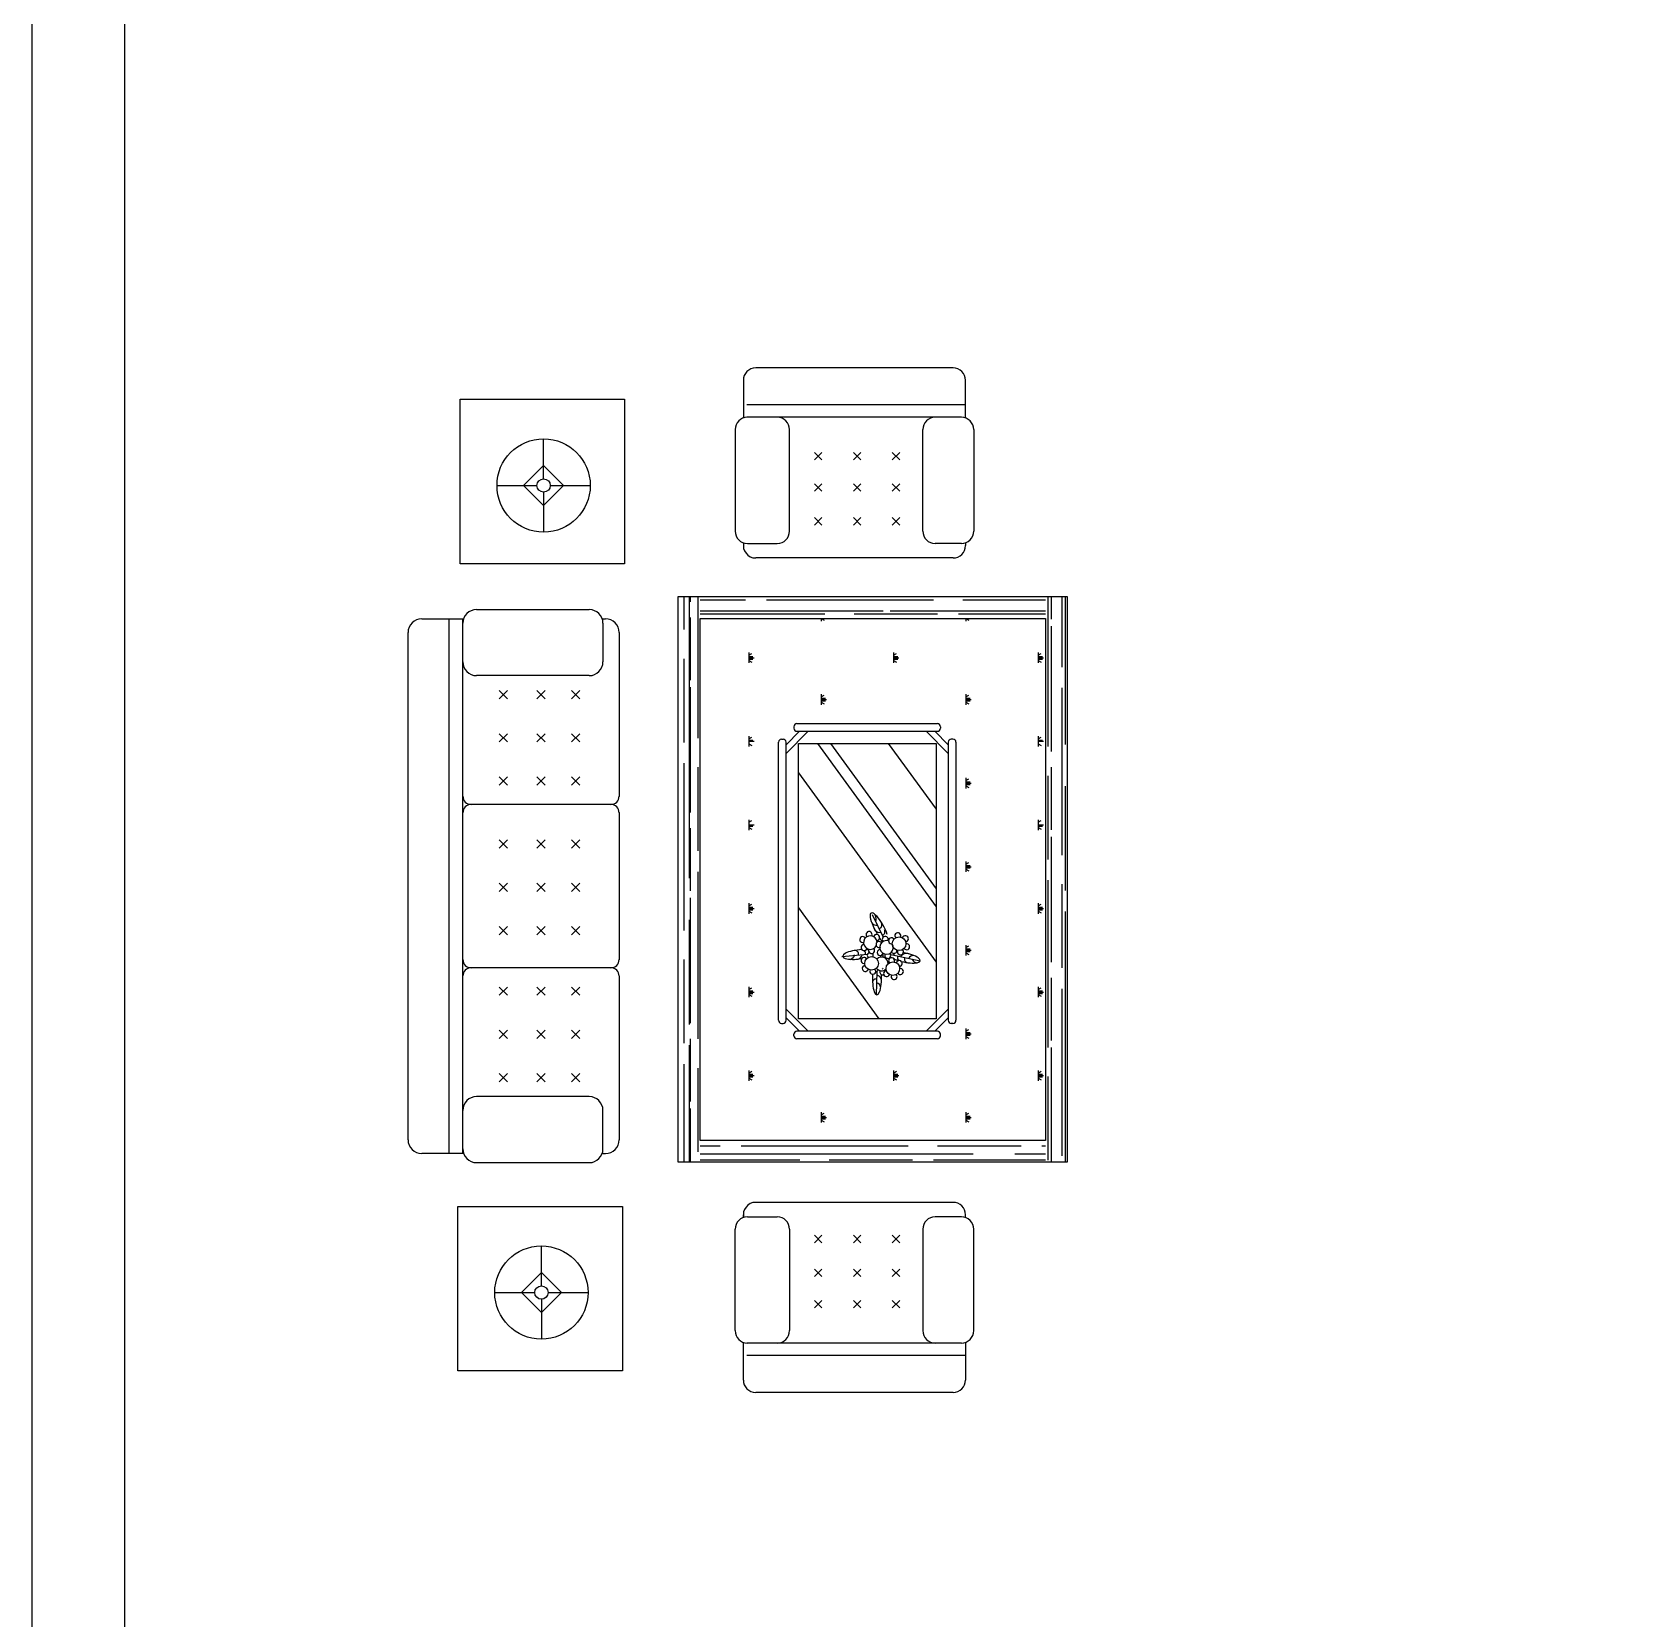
# Model space of a CAD drawing. Header units: inches. Extents: x 10.2 to 52.7, y 13.8 to 38.6.
# Drawn here: x 10.23 to 16.1, y 26.53 to 32.32 of the extents above; entities that cross this region are included whole.
import ezdxf

# ---------------------------------------------------------------- set-up
doc = ezdxf.new("R2010")
doc.units = ezdxf.units.IN
doc.header["$MEASUREMENT"] = 0
for name, color, linetype in [('02', 2, 'Continuous'), ('8', 8, 'Continuous'), ('kadrbm', 4, 'Continuous')]:
    doc.layers.add(name, color=color, linetype=linetype)

# ---------------------------------------------------------------- blocks, each defined once
blk = doc.blocks.new('kadrbm')
at = {"layer": 'kadrbm', "color": 4}
blk.add_lwpolyline([(0, 0), (0, 24.7972), (21, 24.7972), (21, 0), (0, 0)], close=True, dxfattribs=at)
blk.add_lwpolyline([(20.6631, 0.3257), (20.6631, 24.4603), (0.3369, 24.4603), (0.3369, 0.3257), (20.6631, 0.3257)], dxfattribs=at)

msp = doc.modelspace()

# ---------------------------------------------------------------- hatches: boundary and pattern name
at = {"layer": '8'}
h = msp.add_hatch(dxfattribs=at)
h.set_pattern_fill('AR-RROOF', color=256, scale=0.003, angle=270, style=0)
h.set_pattern_definition([(270, (19.181444, 35.23813), (0.0762, -0.16764), [1.143, -0.1524, 0.381, -0.0762]), (270, (19.21954, 35.13678), (0.101346, 0.0762), [0.2286, -0.025146, 0.4572, -0.05715]), (270, (19.246214, 35.20003), (0.051054, -0.39624), [0.6096, -0.10668, 0.3048, -0.0762])])
h.paths.add_polyline_path([(13.9281, 28.1973), (14.0081, 28.1973), (14.0081, 30.2604), (13.9281, 30.2604)])
h.paths.add_polyline_path([(12.5887, 28.1973), (12.6687, 28.1973), (12.6687, 30.2604), (12.5887, 30.2604)])
h = msp.add_hatch(dxfattribs=at)
h.set_pattern_fill('AR-RROOF', color=256, scale=0.003, angle=360, style=0)
h.set_pattern_definition([(360, (19.181444, 35.23813), (0.16764, 0.0762), [1.143, -0.1524, 0.381, -0.0762]), (360, (19.28279, 35.27623), (-0.0762, 0.101346), [0.2286, -0.025146, 0.4572, -0.05715]), (360, (19.219544, 35.3029), (0.39624, 0.051054), [0.6096, -0.10668, 0.3048, -0.0762])])
h.paths.add_polyline_path([(12.6687, 30.2604), (12.6687, 30.1804), (13.9281, 30.1804), (13.9281, 30.2604)])
h.paths.add_polyline_path([(13.9281, 28.1973), (13.9281, 28.2773), (12.6687, 28.2773), (12.6687, 28.1973)])

# ---------------------------------------------------------------- linework, layer by layer
at = {"layer": '02'}
for p, q in [((13.5918, 31.0943), (12.8714, 31.0943)), ((12.8264, 31.0493), (12.8264, 30.9117)), ((13.6368, 30.9143), (13.6368, 31.0493)), ((13.6368, 30.9593), (12.8392, 30.9593)), ((13.6219, 30.9143), (12.8392, 30.9143)), ((12.7963, 30.8693), (12.7963, 30.4992)), ((12.9949, 30.4992), (12.9949, 30.8693)), ((13.481, 30.4992), (13.481, 30.8693)), ((13.6669, 30.8693), (13.6669, 30.4992)), ((12.0979, 30.69), (12.0979, 30.8358)), ((12.0979, 30.7386), (12.025, 30.6657)), ((12.1708, 30.6657), (12.0979, 30.7386)), ((13.0861, 30.7862), (13.1133, 30.7591)), ((13.1133, 30.7862), (13.0861, 30.7591)), ((13.228, 30.7862), (13.2551, 30.7591)), ((13.2551, 30.7862), (13.228, 30.7591)), ((13.3698, 30.7862), (13.397, 30.7591)), ((13.397, 30.7862), (13.3698, 30.7591)), ((13.0861, 30.6719), (13.1133, 30.6447)), ((13.1133, 30.6719), (13.0861, 30.6447)), ((13.228, 30.6719), (13.2551, 30.6447)), ((13.2551, 30.6719), (13.228, 30.6447)), ((13.3698, 30.6719), (13.397, 30.6447)), ((13.397, 30.6719), (13.3698, 30.6447)), ((11.9278, 30.6657), (12.0736, 30.6657)), ((12.025, 30.6657), (12.0979, 30.5928)), ((12.0979, 30.5928), (12.1708, 30.6657)), ((12.0979, 30.6414), (12.0979, 30.4956)), ((12.1222, 30.6657), (12.268, 30.6657)), ((13.0861, 30.5484), (13.1133, 30.5213)), ((13.1133, 30.5484), (13.0861, 30.5213)), ((13.2551, 30.5484), (13.228, 30.5213)), ((13.228, 30.5484), (13.2551, 30.5213)), ((13.3698, 30.5484), (13.397, 30.5213)), ((13.397, 30.5484), (13.3698, 30.5213)), ((12.8264, 30.4542), (12.8264, 30.4463)), ((12.8413, 30.4542), (12.9499, 30.4542)), ((13.6219, 30.4542), (13.526, 30.4542)), ((13.6368, 30.4542), (13.6368, 30.4463)), ((13.5918, 30.4013), (12.8714, 30.4013)), ((11.8533, 30.213), (12.2644, 30.213)), ((11.6533, 30.1795), (11.8061, 30.1795)), ((11.7533, 28.2295), (11.7533, 30.1795)), ((11.8033, 28.2295), (11.8033, 30.1795)), ((12.3144, 30.1795), (12.3233, 30.1795)), ((12.3144, 30.163), (12.3144, 30.0223)), ((13.1103, 30.1804), (13.1103, 30.1708)), ((13.1103, 30.1804), (13.1208, 30.1743)), ((13.6382, 30.1804), (13.6382, 30.1708)), ((13.6382, 30.1804), (13.6488, 30.1743)), ((11.6033, 28.2795), (11.6033, 30.1295)), ((12.3733, 30.1295), (12.3733, 29.5314)), ((12.8463, 30.0565), (12.8463, 30.0184)), ((12.8463, 30.047), (12.8569, 30.0531)), ((12.8463, 30.0422), (12.8616, 30.0422)), ((12.8463, 30.0375), (12.8654, 30.0375)), ((12.8463, 30.0327), (12.8616, 30.0327)), ((12.8463, 30.028), (12.8569, 30.0219)), ((13.3742, 30.0565), (13.3742, 30.0184)), ((13.3742, 30.047), (13.3848, 30.0531)), ((13.3742, 30.0422), (13.3895, 30.0422)), ((13.3742, 30.0375), (13.3933, 30.0375)), ((13.3742, 30.0327), (13.3895, 30.0327)), ((13.3742, 30.028), (13.3848, 30.0219)), ((13.9022, 30.0565), (13.9022, 30.0184)), ((13.9021, 30.047), (13.9127, 30.0531)), ((13.9022, 30.0422), (13.9174, 30.0422)), ((13.9022, 30.0375), (13.9212, 30.0375)), ((13.9022, 30.0327), (13.9174, 30.0327)), ((13.9022, 30.028), (13.9127, 30.0219)), ((12.2644, 29.9723), (11.8533, 29.9723)), ((11.9658, 29.9179), (11.9356, 29.8878)), ((11.9658, 29.8878), (11.9356, 29.9179)), ((12.1029, 29.9179), (12.0728, 29.8878)), ((12.1029, 29.8878), (12.0728, 29.9179)), ((12.2299, 29.9179), (12.1998, 29.8878)), ((12.2299, 29.8878), (12.1998, 29.9179)), ((13.1103, 29.9041), (13.1103, 29.866)), ((13.1103, 29.8946), (13.1208, 29.9007)), ((13.1103, 29.8898), (13.1255, 29.8898)), ((13.1103, 29.8851), (13.1293, 29.8851)), ((13.1103, 29.8803), (13.1255, 29.8803)), ((13.1103, 29.8756), (13.1208, 29.8695)), ((13.6382, 29.9041), (13.6382, 29.866)), ((13.6382, 29.8946), (13.6487, 29.9007)), ((13.6382, 29.8898), (13.6534, 29.8898)), ((13.6382, 29.8851), (13.6573, 29.8851)), ((13.6382, 29.8803), (13.6534, 29.8803)), ((13.6382, 29.8756), (13.6488, 29.8695)), ((13.0221, 29.7971), (13.5342, 29.7971)), ((11.9658, 29.7302), (11.9356, 29.7603)), ((11.9658, 29.7603), (11.9356, 29.7302)), ((12.1029, 29.7603), (12.0728, 29.7302)), ((12.1029, 29.7302), (12.0728, 29.7603)), ((12.2299, 29.7603), (12.1998, 29.7302)), ((12.2299, 29.7302), (12.1998, 29.7603)), ((12.8463, 29.7517), (12.8463, 29.7136)), ((12.8463, 29.7422), (12.8569, 29.7483)), ((12.8463, 29.7374), (12.8616, 29.7374)), ((12.8463, 29.7327), (12.8654, 29.7327)), ((12.9656, 29.7407), (12.9712, 29.7407)), ((12.9824, 29.7201), (13.0315, 29.7692)), ((12.9824, 29.6885), (13.063, 29.7692)), ((13.0109, 29.786), (13.0109, 29.7804)), ((13.0221, 29.7692), (13.5342, 29.7692)), ((13.5739, 29.6885), (13.4932, 29.7692)), ((13.5739, 29.7201), (13.5247, 29.7692)), ((13.5453, 29.786), (13.5453, 29.7804)), ((13.5906, 29.7407), (13.585, 29.7407)), ((13.9022, 29.7517), (13.9022, 29.7136)), ((13.9021, 29.7422), (13.9127, 29.7483)), ((13.9022, 29.7374), (13.9174, 29.7374)), ((13.9022, 29.7327), (13.9212, 29.7327)), ((12.8463, 29.7232), (12.8569, 29.7171)), ((12.9545, 28.7152), (12.9545, 29.7295)), ((12.9824, 28.7152), (12.9824, 29.7295)), ((13.0967, 29.7246), (13.5292, 29.1291)), ((13.1446, 29.7246), (13.5292, 29.1951)), ((13.3552, 29.7246), (13.5292, 29.485)), ((13.5739, 29.7295), (13.5739, 28.7152)), ((13.6018, 29.7295), (13.6018, 28.7152)), ((13.9022, 29.7232), (13.9127, 29.7171)), ((13.027, 29.6183), (13.5292, 28.9269)), ((11.9658, 29.6028), (11.9356, 29.5726)), ((11.9658, 29.5726), (11.9356, 29.6028)), ((12.1029, 29.6028), (12.0728, 29.5726)), ((12.1029, 29.5726), (12.0728, 29.6028)), ((12.2299, 29.6028), (12.1998, 29.5726)), ((12.2299, 29.5726), (12.1998, 29.6028)), ((13.6382, 29.5993), (13.6382, 29.5612)), ((13.6382, 29.5898), (13.6487, 29.5959)), ((13.6382, 29.585), (13.6534, 29.585)), ((13.6382, 29.5803), (13.6573, 29.5803)), ((13.6382, 29.5755), (13.6534, 29.5755)), ((13.6382, 29.5708), (13.6488, 29.5647)), ((12.3433, 29.5023), (11.8333, 29.5023)), ((12.3733, 29.4733), (12.3733, 28.9358)), ((12.8463, 29.4469), (12.8463, 29.4088)), ((12.8463, 29.4374), (12.8569, 29.4435)), ((13.9022, 29.4469), (13.9022, 29.4088)), ((13.9021, 29.4374), (13.9127, 29.4435)), ((12.8463, 29.4279), (12.8654, 29.4279)), ((12.8463, 29.4231), (12.8616, 29.4231)), ((12.8463, 29.4184), (12.8569, 29.4123)), ((13.9022, 29.4279), (13.9212, 29.4279)), ((13.9022, 29.4231), (13.9174, 29.4231)), ((13.9022, 29.4184), (13.9127, 29.4123)), ((11.9658, 29.3426), (11.9356, 29.3728)), ((11.9658, 29.3728), (11.9356, 29.3426)), ((12.1029, 29.3426), (12.0728, 29.3728)), ((12.1029, 29.3728), (12.0728, 29.3426)), ((12.2299, 29.3426), (12.1998, 29.3728)), ((12.2299, 29.3728), (12.1998, 29.3426)), ((13.6382, 29.2945), (13.6382, 29.2564)), ((13.6382, 29.285), (13.6487, 29.2911)), ((13.6382, 29.2802), (13.6535, 29.2802)), ((13.6382, 29.2755), (13.6573, 29.2755)), ((13.6382, 29.2707), (13.6535, 29.2707)), ((13.6382, 29.266), (13.6488, 29.2599)), ((11.9658, 29.2152), (11.9356, 29.185)), ((11.9658, 29.185), (11.9356, 29.2152)), ((12.1029, 29.185), (12.0728, 29.2152)), ((12.1029, 29.2152), (12.0728, 29.185)), ((12.2299, 29.185), (12.1998, 29.2152)), ((12.2299, 29.2152), (12.1998, 29.185)), ((12.8463, 29.1421), (12.8463, 29.104)), ((12.8463, 29.1326), (12.8569, 29.1387)), ((12.8463, 29.1278), (12.8616, 29.1278)), ((12.8463, 29.1231), (12.8654, 29.1231)), ((12.8463, 29.1183), (12.8616, 29.1183)), ((12.8463, 29.1136), (12.8569, 29.1075)), ((13.027, 29.1249), (13.321, 28.7202)), ((13.2967, 29.1012), (13.3366, 29.0182)), ((13.9022, 29.1421), (13.9022, 29.104)), ((13.9021, 29.1326), (13.9127, 29.1387)), ((13.9022, 29.1278), (13.9174, 29.1278)), ((13.9022, 29.1231), (13.9212, 29.1231)), ((13.9022, 29.1183), (13.9174, 29.1183)), ((13.9022, 29.1136), (13.9127, 29.1075)), ((11.9658, 29.0274), (11.9356, 29.0576)), ((11.9658, 29.0576), (11.9356, 29.0274)), ((12.1029, 29.0274), (12.0728, 29.0576)), ((12.1029, 29.0576), (12.0728, 29.0274)), ((12.2299, 29.0274), (12.1998, 29.0576)), ((12.2299, 29.0576), (12.1998, 29.0274)), ((13.6382, 28.9897), (13.6382, 28.9516)), ((13.6382, 28.9802), (13.6487, 28.9863)), ((13.6382, 28.9754), (13.6535, 28.9754)), ((13.6382, 28.9707), (13.6573, 28.9707)), ((13.1858, 28.9481), (13.2796, 28.9565)), ((13.4714, 28.9312), (13.3639, 28.9536)), ((13.6382, 28.9659), (13.6535, 28.9659)), ((13.6382, 28.9612), (13.6488, 28.9551)), ((12.3433, 28.9068), (11.8333, 28.9068)), ((12.3733, 28.8777), (12.3733, 28.2795)), ((13.3127, 28.8082), (13.3142, 28.8935)), ((11.9658, 28.8365), (11.9356, 28.8063)), ((11.9658, 28.8063), (11.9356, 28.8365)), ((12.1029, 28.8365), (12.0728, 28.8063)), ((12.1029, 28.8063), (12.0728, 28.8365)), ((12.2299, 28.8365), (12.1998, 28.8063)), ((12.2299, 28.8063), (12.1998, 28.8365)), ((12.8463, 28.8373), (12.8463, 28.7992)), ((12.8463, 28.8278), (12.8569, 28.8339)), ((12.8463, 28.823), (12.8616, 28.823)), ((12.8463, 28.8183), (12.8654, 28.8183)), ((12.8463, 28.8135), (12.8616, 28.8135)), ((12.8463, 28.8088), (12.8569, 28.8027)), ((13.9021, 28.8278), (13.9127, 28.8339)), ((13.9022, 28.8373), (13.9022, 28.7992)), ((13.9022, 28.823), (13.9174, 28.823)), ((13.9022, 28.8183), (13.9212, 28.8183)), ((13.9022, 28.8135), (13.9174, 28.8135)), ((13.9022, 28.8088), (13.9127, 28.8027)), ((12.9824, 28.7562), (13.063, 28.6755)), ((13.5739, 28.7562), (13.4932, 28.6755)), ((11.9658, 28.6487), (11.9356, 28.6789)), ((11.9658, 28.6789), (11.9356, 28.6487)), ((12.1029, 28.6789), (12.0728, 28.6487)), ((12.1029, 28.6487), (12.0728, 28.6789)), ((12.2299, 28.6789), (12.1998, 28.6487)), ((12.2299, 28.6487), (12.1998, 28.6789)), ((12.9656, 28.7041), (12.9712, 28.7041)), ((12.9824, 28.7246), (13.0315, 28.6755)), ((13.5739, 28.7246), (13.5247, 28.6755)), ((13.5906, 28.7041), (13.585, 28.7041)), ((13.6382, 28.6849), (13.6382, 28.6468)), ((13.6382, 28.6754), (13.6487, 28.6815)), ((13.0109, 28.6588), (13.0109, 28.6644)), ((13.5342, 28.6755), (13.0221, 28.6755)), ((13.5342, 28.6476), (13.0221, 28.6476)), ((13.1818, 28.6476), (13.1818, 28.6468)), ((13.5453, 28.6588), (13.5453, 28.6644)), ((13.6382, 28.6706), (13.6535, 28.6706)), ((13.6382, 28.6659), (13.6573, 28.6659)), ((13.6382, 28.6611), (13.6535, 28.6611)), ((13.6382, 28.6564), (13.6488, 28.6503)), ((11.9658, 28.5213), (11.9356, 28.4911)), ((11.9658, 28.4911), (11.9356, 28.5213)), ((12.1029, 28.5213), (12.0728, 28.4911)), ((12.1029, 28.4911), (12.0728, 28.5213)), ((12.2299, 28.5213), (12.1998, 28.4911)), ((12.2299, 28.4911), (12.1998, 28.5213)), ((12.8463, 28.5325), (12.8463, 28.4944)), ((12.8463, 28.523), (12.8569, 28.5291)), ((12.8463, 28.5182), (12.8616, 28.5182)), ((12.8463, 28.5135), (12.8654, 28.5135)), ((12.8463, 28.5087), (12.8616, 28.5087)), ((12.8463, 28.504), (12.8569, 28.4979)), ((13.3742, 28.5325), (13.3742, 28.4944)), ((13.3742, 28.523), (13.3848, 28.5291)), ((13.3742, 28.5182), (13.3895, 28.5182)), ((13.3742, 28.5135), (13.3933, 28.5135)), ((13.3742, 28.5087), (13.3895, 28.5087)), ((13.3742, 28.504), (13.3848, 28.4979)), ((13.9021, 28.523), (13.9127, 28.5291)), ((13.9022, 28.5325), (13.9022, 28.4944)), ((13.9022, 28.5182), (13.9174, 28.5182)), ((13.9022, 28.5135), (13.9212, 28.5135)), ((13.9022, 28.5087), (13.9174, 28.5087)), ((13.9022, 28.504), (13.9127, 28.4979)), ((12.2644, 28.4368), (11.8533, 28.4368)), ((12.3144, 28.2461), (12.3144, 28.3868)), ((13.1103, 28.3801), (13.1103, 28.342)), ((13.1103, 28.3706), (13.1208, 28.3767)), ((13.1103, 28.3658), (13.1255, 28.3658)), ((13.1103, 28.3611), (13.1293, 28.3611)), ((13.1103, 28.3563), (13.1255, 28.3563)), ((13.1103, 28.3516), (13.1208, 28.3455)), ((13.6382, 28.3801), (13.6382, 28.342)), ((13.6382, 28.3706), (13.6487, 28.3767)), ((13.6382, 28.3658), (13.6535, 28.3658)), ((13.6382, 28.3611), (13.6573, 28.3611)), ((13.6382, 28.3563), (13.6535, 28.3563)), ((13.6382, 28.3516), (13.6488, 28.3455)), ((11.8033, 28.2295), (11.6533, 28.2295)), ((12.3144, 28.2295), (12.3233, 28.2295)), ((11.8533, 28.1961), (12.2644, 28.1961)), ((13.5918, 28.0513), (12.8714, 28.0513)), ((12.8264, 27.9983), (12.8264, 28.0063)), ((12.8413, 27.9983), (12.9499, 27.9983)), ((13.6219, 27.9983), (13.526, 27.9983)), ((13.6368, 27.9983), (13.6368, 28.0063)), ((12.7963, 27.5833), (12.7963, 27.9533)), ((12.9949, 27.9533), (12.9949, 27.5833)), ((13.1133, 27.9041), (13.0861, 27.9312)), ((13.0861, 27.9041), (13.1133, 27.9312)), ((13.228, 27.9041), (13.2551, 27.9312)), ((13.2551, 27.9041), (13.228, 27.9312)), ((13.397, 27.9041), (13.3698, 27.9312)), ((13.3698, 27.9041), (13.397, 27.9312)), ((13.481, 27.9533), (13.481, 27.5833)), ((13.6669, 27.5833), (13.6669, 27.9533)), ((12.0897, 27.7466), (12.0897, 27.8924)), ((13.1133, 27.7806), (13.0861, 27.8078)), ((13.0861, 27.7806), (13.1133, 27.8078)), ((13.2551, 27.7806), (13.228, 27.8078)), ((13.228, 27.7806), (13.2551, 27.8078)), ((13.397, 27.7806), (13.3698, 27.8078)), ((13.3698, 27.7806), (13.397, 27.8078)), ((12.0897, 27.7952), (12.0168, 27.7223)), ((12.1626, 27.7223), (12.0897, 27.7952)), ((11.9196, 27.7223), (12.0654, 27.7223)), ((12.0168, 27.7223), (12.0897, 27.6494)), ((12.0897, 27.6494), (12.1626, 27.7223)), ((12.0897, 27.698), (12.0897, 27.5522)), ((12.114, 27.7223), (12.2598, 27.7223)), ((13.1133, 27.6663), (13.0861, 27.6935)), ((13.0861, 27.6663), (13.1133, 27.6935)), ((13.2551, 27.6663), (13.228, 27.6935)), ((13.228, 27.6663), (13.2551, 27.6935)), ((13.397, 27.6663), (13.3698, 27.6935)), ((13.3698, 27.6663), (13.397, 27.6935)), ((12.8264, 27.4033), (12.8264, 27.5408)), ((13.6219, 27.5383), (12.8392, 27.5383)), ((13.6368, 27.5383), (13.6368, 27.4033)), ((13.6368, 27.4933), (12.8392, 27.4933)), ((13.5918, 27.3583), (12.8714, 27.3583))]:
    msp.add_line(p, q, dxfattribs=at)
for points in [[(12.3934, 30.9802), (12.3934, 30.3802), (11.7934, 30.3802), (11.7934, 30.9802)], [(14.0081, 30.2604), (14.0081, 28.1973), (12.5887, 28.1973), (12.5887, 30.2604)], [(13.9281, 30.1804), (13.9281, 28.2773), (12.6687, 28.2773), (12.6687, 30.1804)], [(13.027, 29.7246), (13.5292, 29.7246), (13.5292, 28.7202), (13.027, 28.7202)], [(12.3852, 28.0367), (12.3852, 27.4367), (11.7852, 27.4367), (11.7852, 28.0367)]]:
    msp.add_lwpolyline(points, close=True, dxfattribs=at)
for centre, radius in [((12.0979, 30.6657), 0.1701), ((12.0979, 30.6657), 0.0243), ((13.3946, 28.9943), 0.0248), ((13.2942, 28.9229), 0.0248), ((13.3718, 28.9036), 0.0248), ((12.0897, 27.7223), 0.1701), ((12.0897, 27.7223), 0.0243)]:
    msp.add_circle(centre, radius, dxfattribs=at)
for centre, radius, start, end in [((12.8714, 31.0493), 0.045, 90, 180), ((13.5918, 31.0493), 0.045, 0, 90), ((12.8413, 30.8693), 0.045, 90, 180), ((12.9499, 30.8693), 0.045, 0, 90), ((13.526, 30.8693), 0.045, 90, 180), ((13.6219, 30.8693), 0.045, 0, 90), ((12.8413, 30.4992), 0.045, 180, 270), ((12.9499, 30.4992), 0.045, 270, 0), ((13.526, 30.4992), 0.045, 180, 270), ((13.6219, 30.4992), 0.045, 270, 0), ((12.8714, 30.4463), 0.045, 166.98754, 270), ((13.5918, 30.4463), 0.045, 270, 0), ((11.8533, 30.163), 0.05, 90, 180), ((12.2644, 30.163), 0.05, 0, 90), ((11.6533, 30.1295), 0.05, 90, 180), ((12.3233, 30.1295), 0.05, 0, 90), ((11.8533, 30.0223), 0.05, 180, 270), ((12.2644, 30.0223), 0.05, 270, 0), ((13.0221, 29.786), 0.0112, 90, 180), ((13.5342, 29.786), 0.0112, 0, 90), ((12.9656, 29.7295), 0.0112, 90, 180), ((12.9712, 29.7295), 0.0112, 0, 90), ((13.0221, 29.7804), 0.0112, 180, 270), ((13.5342, 29.7804), 0.0112, 270, 0), ((13.585, 29.7295), 0.0112, 90, 180), ((13.5906, 29.7295), 0.0112, 0, 90), ((11.8333, 29.5323), 0.03, 180, 270), ((11.8333, 29.4723), 0.03, 90, 180), ((12.3433, 29.5323), 0.03, 270, 0), ((12.3433, 29.4723), 0.03, 0, 90), ((13.2867, 29.0841), 0.0243, 338.22604, 32.69505), ((13.285, 29.0278), 0.011, 333.86025, 223.94821), ((13.3136, 29.0848), 0.0233, 217.75193, 275.31573), ((13.3233, 29.0573), 0.0216, 194.16129, 282.58249), ((13.3186, 29.0619), 0.0131, 283.79405, 31.86577), ((13.33, 29.0383), 0.0131, 283.79405, 31.86577), ((13.39, 29.0233), 0.011, 333.86025, 223.94821), ((13.2622, 29.0094), 0.011, 33.86025, 283.94821), ((13.2667, 28.9803), 0.011, 93.86025, 343.94821), ((13.2592, 28.9594), 0.0131, 91.15066, 102.06087), ((13.2896, 28.9988), 0.0248, 3.23421, 331.17135), ((13.2941, 28.9697), 0.011, 153.86025, 43.94821), ((13.3125, 29.0172), 0.011, 273.86025, 163.94821), ((13.3212, 28.9916), 0.011, 33.86025, 308.82425), ((13.3258, 28.9625), 0.011, 93.86025, 343.94821), ((13.3486, 28.981), 0.0248, 72.36288, 32.01499), ((13.3441, 29.0101), 0.011, 333.86025, 223.94821), ((13.3671, 29.0049), 0.011, 33.86025, 283.94821), ((13.3761, 28.9704), 0.011, 213.86025, 1.24599), ((13.3761, 28.9704), 0.011, 103.13188, 103.94821), ((13.3991, 28.9652), 0.011, 153.86025, 43.94821), ((13.4174, 29.0127), 0.011, 273.86025, 163.94821), ((13.422, 28.9837), 0.011, 213.86025, 103.94821), ((11.8333, 28.9368), 0.03, 180, 270), ((12.3433, 28.9368), 0.03, 270, 0), ((13.2099, 28.9597), 0.0233, 287.94703, 345.51082), ((13.233, 28.9562), 0.0136, 348.89977, 101.03703), ((13.2388, 28.9606), 0.0227, 265.45641, 345.27168), ((13.2667, 28.9335), 0.011, 33.86025, 283.94821), ((13.2713, 28.9044), 0.011, 93.86025, 343.94821), ((13.2577, 28.9583), 0.0149, 350.87458, 47.91597), ((13.2896, 28.9519), 0.011, 109.28124, 223.94821), ((13.2896, 28.9519), 0.011, 333.86025, 42.20866), ((13.3304, 28.9207), 0.0248, 2.87592, 133.5238), ((13.3258, 28.9497), 0.011, 333.86025, 35.83781), ((13.3532, 28.952), 0.011, 153.86025, 43.94821), ((13.3532, 28.9391), 0.011, 273.86025, 289.85899), ((13.3673, 28.9327), 0.011, 333.86025, 223.94821), ((13.3532, 28.9391), 0.011, 20.68207, 35.83781), ((13.3926, 28.9434), 0.0216, 131.43922, 157.19488), ((13.3947, 28.9221), 0.011, 273.86025, 163.94821), ((13.3926, 28.9434), 0.0216, 101.87361, 111.49023), ((13.4014, 28.9441), 0.0131, 161.05189, 237.36646), ((13.4204, 28.9376), 0.0216, 65.84501, 157.19488), ((13.427, 28.9384), 0.0131, 159.31901, 263.5495), ((13.4481, 28.9281), 0.0233, 89.43566, 146.99946), ((13.4632, 28.9494), 0.0243, 209.90976, 264.37878), ((11.8333, 28.8768), 0.03, 90, 180), ((12.3433, 28.8768), 0.03, 0, 90), ((13.2987, 28.8939), 0.011, 153.86025, 43.94821), ((13.3108, 28.8531), 0.0131, 77.10333, 185.17506), ((13.3075, 28.9022), 0.011, 280.26263, 343.94821), ((13.3304, 28.9207), 0.0248, 219.45756, 312.42938), ((13.3087, 28.8594), 0.0216, 347.47057, 75.89177), ((13.3349, 28.8916), 0.011, 153.86025, 289.85899), ((13.3438, 28.8987), 0.011, 144.60982, 163.94821), ((13.3489, 28.8852), 0.011, 93.86025, 343.94821), ((13.3349, 28.8916), 0.011, 20.68207, 43.94821), ((13.3764, 28.8746), 0.011, 153.86025, 43.94821), ((13.3992, 28.8931), 0.011, 213.86025, 103.94821), ((13.305, 28.8304), 0.0233, 11.06122, 68.62501), ((12.9656, 28.7152), 0.0112, 180, 270), ((12.9712, 28.7152), 0.0112, 270, 0), ((13.585, 28.7152), 0.0112, 180, 270), ((13.5906, 28.7152), 0.0112, 270, 0), ((13.0221, 28.6644), 0.0112, 90, 180), ((13.0221, 28.6588), 0.0112, 180, 270), ((13.5342, 28.6644), 0.0112, 0, 90), ((13.5342, 28.6588), 0.0112, 270, 0), ((11.8533, 28.3868), 0.05, 90, 180), ((12.2644, 28.3868), 0.05, 0, 90), ((11.6533, 28.2795), 0.05, 180, 270), ((12.3233, 28.2795), 0.05, 270, 0), ((11.8533, 28.2461), 0.05, 180, 270), ((12.2644, 28.2461), 0.05, 270, 0), ((12.8714, 28.0063), 0.045, 90, 193.01246), ((13.5918, 28.0063), 0.045, 0, 90), ((12.8413, 27.9533), 0.045, 90, 180), ((12.9499, 27.9533), 0.045, 0, 90), ((13.526, 27.9533), 0.045, 90, 180), ((13.6219, 27.9533), 0.045, 0, 90), ((12.8413, 27.5833), 0.045, 180, 270), ((12.9499, 27.5833), 0.045, 270, 0), ((13.526, 27.5833), 0.045, 180, 270), ((13.6219, 27.5833), 0.045, 270, 0), ((12.8714, 27.4033), 0.045, 180, 270), ((13.5918, 27.4033), 0.045, 270, 0)]:
    msp.add_arc(centre, radius, start, end, dxfattribs=at)
for centre, major_axis, ratio, start_param, end_param in [((13.322, 29.0525), (0.0297, -0.0536), 0.280515, 0.949677, 4.940082), ((13.2471, 28.9553), (0.0583, 0.0068), 0.283375, 1.339534, 4.86458), ((13.2471, 28.9553), (0.0583, 0.0068), 0.283375, 0.844408, 1.040424), ((13.322, 29.0483), (0.0262, -0.0525), 0.283375, 5.26603, 5.658469), ((13.4142, 28.9442), (-0.0575, 0.012), 0.283375, 6.805279, 6.943599), ((13.4142, 28.9442), (-0.0575, 0.012), 0.283375, 0.844408, 1.233938), ((13.4142, 28.9442), (-0.0575, 0.012), 0.283375, 7.200134, 7.517123), ((13.4142, 28.9442), (-0.0575, 0.012), 0.283375, 7.709153, 11.134774), ((13.4142, 28.9442), (-0.0575, 0.012), 0.283375, 1.425968, 4.851589), ((13.3139, 28.8668), (0.0002, 0.0587), 0.283375, 1.29361, 4.97215)]:
    msp.add_ellipse(centre, major_axis=major_axis, ratio=ratio, start_param=start_param, end_param=end_param, dxfattribs=at)

# ---------------------------------------------------------------- block references
at = {"layer": 'kadrbm'}
msp.add_blockref('kadrbm', (10.2322, 13.8067), dxfattribs=at)

doc.saveas('drawing.dxf')
